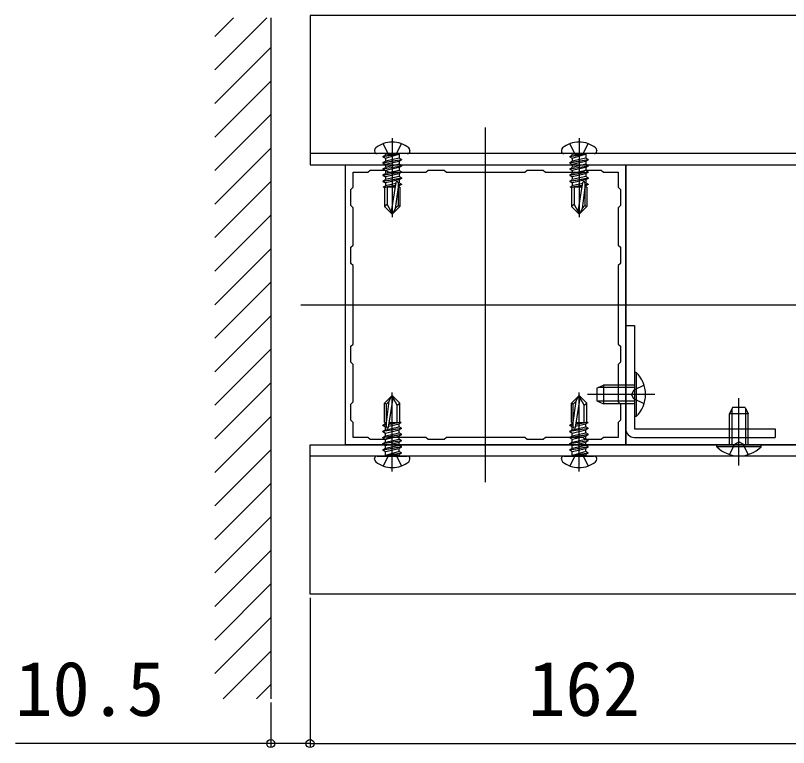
# Model space of a CAD drawing. Units: millimetres, scale not verified. Extents: x -875 to 875, y -1304 to 1297.
# Drawn here: x -103.3 to 103.6, y -1120.3 to -924.2 of the extents above; entities that cross this region are included whole.
import ezdxf
from ezdxf.enums import TextEntityAlignment as Align

# ---------------------------------------------------------------- set-up
doc = ezdxf.new("R2010")
doc.units = ezdxf.units.MM
doc.header["$LTSCALE"] = 8
for name, color, linetype in [('0-3_YKK_11', 7, 'Continuous'), ('0-4_YKK_12', 2, 'Continuous'), ('0-5_YKK_13', 4, 'Continuous'), ('0-7_YKK_D', 6, 'Continuous'), ('0-9_YSS_K', 3, 'Continuous')]:
    doc.layers.add(name, color=color, linetype=linetype)
doc.styles.add('ＭＳ ゴシック', font='')
doc.styles.get('ＭＳ ゴシック').set_extended_font_data('MS Gothic')

msp = doc.modelspace()

# ---------------------------------------------------------------- linework, layer by layer
at = {"layer": '0-3_YKK_11'}
msp.add_lwpolyline([(-15, -964.2), (60, -964.2), (60, -1039.2), (-15, -1039.2)], close=True, dxfattribs=at)
for points in [[(-3.5, -1037.2), (-4.1, -1037.8), (-8.4, -1037.8), (-9, -1037.2), (-13, -1037.2), (-13, -1033.2), (-13.6, -1032.6), (-13.6, -1028.3), (-13, -1027.7), (-13, -1017.7), (-13.6, -1017.1), (-13.6, -1012.8), (-13, -1012.2), (-13, -991.2), (-13.6, -990.6), (-13.6, -986.3), (-13, -985.7), (-13, -975.7), (-13.6, -975.1), (-13.6, -970.8), (-13, -970.2), (-13, -966.2), (-9, -966.2), (-8.4, -965.6), (-4.1, -965.6), (-3.5, -966.2), (6.5, -966.2), (7.1, -965.6), (11.4, -965.6), (12, -966.2)], [(12, -966.2), (33, -966.2), (33.6, -965.6), (37.9, -965.6), (38.5, -966.2), (48.5, -966.2), (49.1, -965.6), (53.4, -965.6), (54, -966.2), (58, -966.2), (58, -970.2), (58.6, -970.8), (58.6, -975.1), (58, -975.7), (58, -985.7), (58.6, -986.3), (58.6, -990.6), (58, -991.2), (58, -1012.2), (58.6, -1012.8), (58.6, -1017.1), (58, -1017.7), (58, -1027.7), (58.6, -1028.3), (58.6, -1032.6), (58, -1033.2), (58, -1037.2), (54, -1037.2), (53.4, -1037.8), (49.1, -1037.8), (48.5, -1037.2), (38.5, -1037.2), (37.9, -1037.8), (33.6, -1037.8), (33, -1037.2), (12, -1037.2), (11.4, -1037.8), (7.1, -1037.8), (6.5, -1037.2), (-3.5, -1037.2)]]:
    msp.add_lwpolyline(points, dxfattribs=at)
at = {"layer": '0-4_YKK_12'}
for p, q in [((22.5, -1049.2), (22.5, -954.2)), ((60, -964.2), (173, -964.2)), ((-27, -1001.7), (183, -1001.7))]:
    msp.add_line(p, q, dxfattribs=at)
msp.add_lwpolyline([(173, -1039.2), (60, -1039.2), (60, -964.2)], dxfattribs=at)
at = {"layer": '0-5_YKK_13'}
for p, q in [((-2.5, -957.1), (-2.5, -978.202)), ((47.5, -957.1), (47.5, -978.202)), ((-3.625, -961.2), (-4.95, -958.543)), ((-1.375, -961.2), (-0.05, -958.543)), ((46.375, -961.2), (45.05, -958.543)), ((48.625, -961.2), (49.95, -958.543)), ((137.5, -961.2), (-24.5, -961.2)), ((-7.235, -960.338), (-7.235, -960.5)), ((1.535, -961.2), (-6.535, -961.2)), ((-4.972, -961.963), (-0.734, -961.257)), ((-0.734, -961.375), (-4.972, -962.081)), ((-4.972, -961.963), (-4.324, -961.59)), ((-4.972, -961.963), (-4.972, -962.081)), ((-0.734, -961.257), (-4.324, -961.59)), ((-4.324, -962.455), (-0.734, -961.375)), ((-4.324, -961.4), (-4.324, -961.59)), ((-3.625, -961.2), (-2.5, -961.798)), ((-1.375, -961.2), (-2.5, -961.798)), ((-0.734, -961.257), (-0.734, -961.375)), ((-0.676, -961.4), (-0.676, -962.414)), ((2.235, -960.338), (2.235, -960.5)), ((42.765, -960.338), (42.765, -960.5)), ((51.535, -961.2), (43.465, -961.2)), ((45.028, -961.963), (49.266, -961.257)), ((49.266, -961.375), (45.028, -962.081)), ((45.028, -961.963), (45.676, -961.59)), ((45.028, -961.963), (45.028, -962.081)), ((49.266, -961.257), (45.676, -961.59)), ((45.676, -962.455), (49.266, -961.375)), ((45.676, -961.4), (45.676, -961.59)), ((46.375, -961.2), (47.5, -961.798)), ((48.625, -961.2), (47.5, -961.798)), ((49.266, -961.257), (49.266, -961.375)), ((49.324, -961.4), (49.324, -962.414)), ((52.235, -960.338), (52.235, -960.5)), ((-4.972, -963.611), (-0.028, -962.787)), ((-4.972, -963.611), (-4.324, -963.238)), ((-4.972, -963.611), (-4.972, -963.729)), ((-0.676, -962.414), (-4.324, -963.238)), ((-4.324, -962.455), (-4.324, -963.238)), ((-0.676, -963.279), (-4.324, -964.103)), ((-0.676, -964.061), (-4.324, -964.885)), ((-4.324, -964.103), (-4.324, -964.885)), ((-0.028, -962.787), (-0.676, -962.414)), ((-0.028, -962.905), (-0.676, -963.279)), ((-0.676, -963.279), (-0.676, -964.061)), ((-0.028, -964.435), (-0.676, -964.061)), ((-0.028, -962.787), (-0.028, -962.905)), ((45.028, -963.611), (49.972, -962.787)), ((45.028, -963.611), (45.676, -963.238)), ((45.028, -963.611), (45.028, -963.729)), ((49.324, -962.414), (45.676, -963.238)), ((45.676, -962.455), (45.676, -963.238)), ((49.324, -963.279), (45.676, -964.103)), ((49.324, -964.061), (45.676, -964.885)), ((45.676, -964.103), (45.676, -964.885)), ((49.972, -962.787), (49.324, -962.414)), ((49.972, -962.905), (49.324, -963.279)), ((49.324, -963.279), (49.324, -964.061)), ((49.972, -964.435), (49.324, -964.061)), ((49.972, -962.787), (49.972, -962.905)), ((-4.972, -965.259), (-0.028, -964.435)), ((-0.028, -964.553), (-4.972, -965.377)), ((-4.972, -965.259), (-4.324, -964.885)), ((-4.972, -965.259), (-4.972, -965.377)), ((-4.972, -965.377), (-4.324, -965.751)), ((-4.972, -966.907), (-0.028, -966.083)), ((-0.028, -966.201), (-4.972, -967.025)), ((-0.676, -964.927), (-4.324, -965.751)), ((-0.676, -965.709), (-4.324, -966.533)), ((-4.324, -965.751), (-4.324, -966.533)), ((-0.028, -964.553), (-0.676, -964.927)), ((-0.676, -964.927), (-0.676, -965.709)), ((-0.028, -966.083), (-0.676, -965.709)), ((-0.028, -966.201), (-0.676, -966.575)), ((-0.028, -964.435), (-0.028, -964.553)), ((-0.028, -966.083), (-0.028, -966.201)), ((45.028, -965.259), (49.972, -964.435)), ((49.972, -964.553), (45.028, -965.377)), ((45.028, -965.259), (45.676, -964.885)), ((45.028, -965.259), (45.028, -965.377)), ((45.028, -965.377), (45.676, -965.751)), ((45.028, -966.907), (49.972, -966.083)), ((49.972, -966.201), (45.028, -967.025)), ((49.324, -964.927), (45.676, -965.751)), ((49.324, -965.709), (45.676, -966.533)), ((45.676, -965.751), (45.676, -966.533)), ((49.972, -964.553), (49.324, -964.927)), ((49.324, -964.927), (49.324, -965.709)), ((49.972, -966.083), (49.324, -965.709)), ((49.972, -966.201), (49.324, -966.575)), ((49.972, -964.435), (49.972, -964.553)), ((49.972, -966.083), (49.972, -966.201)), ((-4.972, -966.907), (-4.324, -966.533)), ((-4.972, -966.907), (-4.972, -967.025)), ((-4.972, -967.025), (-4.324, -967.399)), ((-4.972, -968.555), (-0.028, -967.731)), ((-0.028, -967.849), (-4.972, -968.673)), ((-4.972, -968.555), (-4.324, -968.181)), ((-0.676, -966.575), (-4.324, -967.399)), ((-0.676, -967.357), (-4.324, -968.181)), ((-4.324, -967.399), (-4.324, -968.181)), ((-0.676, -968.222), (-4.324, -969.046)), ((-0.676, -966.575), (-0.676, -967.357)), ((-0.028, -967.731), (-0.676, -967.357)), ((-0.028, -967.849), (-0.676, -968.222)), ((-0.676, -968.222), (-0.676, -969.005)), ((-0.028, -967.731), (-0.028, -967.849)), ((45.028, -966.907), (45.676, -966.533)), ((45.028, -966.907), (45.028, -967.025)), ((45.028, -967.025), (45.676, -967.399)), ((45.028, -968.555), (49.972, -967.731)), ((49.972, -967.849), (45.028, -968.673)), ((45.028, -968.555), (45.676, -968.181)), ((49.324, -966.575), (45.676, -967.399)), ((49.324, -967.357), (45.676, -968.181)), ((45.676, -967.399), (45.676, -968.181)), ((49.324, -968.222), (45.676, -969.046)), ((49.324, -966.575), (49.324, -967.357)), ((49.972, -967.731), (49.324, -967.357)), ((49.972, -967.849), (49.324, -968.222)), ((49.324, -968.222), (49.324, -969.005)), ((49.972, -967.731), (49.972, -967.849)), ((-4.972, -968.555), (-4.972, -968.673)), ((-4.972, -968.673), (-4.324, -969.046)), ((-4.811, -970.176), (-1.649, -969.649)), ((-4.811, -970.11), (-4.324, -969.829)), ((-4.811, -970.176), (-4.811, -970.11)), ((-4.811, -970.176), (-4.55, -970.2)), ((-4.811, -970.176), (-4.811, -970.176)), ((-1.738, -970.2), (-4.55, -970.2)), ((-4.55, -970.2), (-4.55, -975.325)), ((-4.324, -969.046), (-4.324, -969.829)), ((-1.577, -969.209), (-4.324, -969.829)), ((-4.249, -970.2), (-1.668, -969.77)), ((-1.535, -968.947), (-2.789, -976.699)), ((-2.136, -970.2), (-1.723, -970.107)), ((-0.95, -970.2), (-1.707, -975.874)), ((-0.676, -969.005), (-0.95, -969.067)), ((-0.028, -969.379), (-0.95, -969.587)), ((-0.028, -969.497), (-0.95, -969.705)), ((-0.676, -969.87), (-0.95, -969.932)), ((-0.45, -970.2), (-0.95, -970.2)), ((-0.028, -969.379), (-0.676, -969.005)), ((-0.028, -969.497), (-0.676, -969.87)), ((-0.676, -970.2), (-0.676, -969.87)), ((-0.45, -970.2), (-0.45, -975.325)), ((-0.028, -969.379), (-0.028, -969.497)), ((45.028, -968.555), (45.028, -968.673)), ((45.028, -968.673), (45.676, -969.046)), ((45.189, -970.176), (48.351, -969.649)), ((45.189, -970.11), (45.676, -969.829)), ((45.189, -970.176), (45.189, -970.11)), ((45.189, -970.176), (45.45, -970.2)), ((45.189, -970.176), (45.189, -970.176)), ((48.262, -970.2), (45.45, -970.2)), ((45.45, -970.2), (45.45, -975.325)), ((45.676, -969.046), (45.676, -969.829)), ((48.423, -969.209), (45.676, -969.829)), ((45.751, -970.2), (48.332, -969.77)), ((48.465, -968.947), (47.211, -976.699)), ((47.864, -970.2), (48.277, -970.107)), ((49.05, -970.2), (48.293, -975.874)), ((49.324, -969.005), (49.05, -969.067)), ((49.972, -969.379), (49.05, -969.587)), ((49.972, -969.497), (49.05, -969.705)), ((49.324, -969.87), (49.05, -969.932)), ((49.55, -970.2), (49.05, -970.2)), ((49.972, -969.379), (49.324, -969.005)), ((49.972, -969.497), (49.324, -969.87)), ((49.324, -970.2), (49.324, -969.87)), ((49.55, -970.2), (49.55, -975.325)), ((49.972, -969.379), (49.972, -969.497)), ((-2.675, -977.2), (-4.55, -975.325)), ((-3.85, -974.862), (-2.5, -977.2)), ((-2.325, -977.2), (-0.45, -975.325)), ((-1.707, -975.874), (-2.325, -977.2)), ((-0.95, -975.118), (-0.45, -975.325)), ((47.325, -977.2), (45.45, -975.325)), ((46.15, -974.862), (47.5, -977.2)), ((47.675, -977.2), (49.55, -975.325)), ((48.293, -975.874), (47.675, -977.2)), ((49.05, -975.118), (49.55, -975.325)), ((-2.675, -977.2), (-2.325, -977.2)), ((47.325, -977.2), (47.675, -977.2)), ((60, -1007.2), (60, -1034.9)), ((60, -1007.2), (62.3, -1007.2)), ((62.3, -1007.2), (62.3, -1034.9)), ((62.809, -1019.8), (62.3, -1019.8)), ((62.3, -1019.8), (62.3, -1031.6)), ((52.3, -1024), (54, -1023.2)), ((52.3, -1024), (52.3, -1027.4)), ((62.3, -1023.854), (52.61, -1023.854)), ((-2.675, -1026.2), (-4.55, -1028.075)), ((-3.293, -1027.526), (-2.675, -1026.2)), ((-2.325, -1026.2), (-2.675, -1026.2)), ((-2.5, -1046.3), (-2.5, -1025.198)), ((-1.15, -1028.538), (-2.5, -1026.2)), ((-2.325, -1026.2), (-0.45, -1028.075)), ((47.325, -1026.2), (45.45, -1028.075)), ((46.707, -1027.526), (47.325, -1026.2)), ((47.675, -1026.2), (47.325, -1026.2)), ((47.5, -1046.3), (47.5, -1025.198)), ((48.85, -1028.538), (47.5, -1026.2)), ((47.675, -1026.2), (49.55, -1028.075)), ((67.8, -1025.7), (49.8, -1025.7)), ((-4.55, -1033.2), (-4.55, -1028.075)), ((-4.05, -1028.282), (-4.55, -1028.075)), ((-4.05, -1033.2), (-3.293, -1027.526)), ((-3.465, -1034.453), (-2.211, -1026.701)), ((-0.45, -1033.2), (-0.45, -1028.075)), ((45.45, -1033.2), (45.45, -1028.075)), ((45.95, -1028.282), (45.45, -1028.075)), ((45.95, -1033.2), (46.707, -1027.526)), ((46.535, -1034.453), (47.789, -1026.701)), ((49.55, -1033.2), (49.55, -1028.075)), ((52.3, -1027.4), (54, -1028.2)), ((62.3, -1027.546), (52.61, -1027.546)), ((62.3, -1028.2), (54, -1028.2)), ((90.3, -1044.7), (90.3, -1026.7)), ((88.6, -1029.2), (87.8, -1030.9)), ((88.454, -1039.2), (88.454, -1029.51)), ((92, -1029.2), (88.6, -1029.2)), ((92, -1029.2), (92.8, -1030.9)), ((92.146, -1039.2), (92.146, -1029.51)), ((87.8, -1039.2), (87.8, -1030.9)), ((-4.972, -1033.903), (-4.324, -1033.53)), ((-4.972, -1033.903), (-4.05, -1033.695)), ((-4.972, -1034.021), (-4.05, -1033.813)), ((-4.972, -1034.021), (-4.972, -1033.903)), ((-4.972, -1034.021), (-4.324, -1034.395)), ((-4.55, -1033.2), (-4.05, -1033.2)), ((-4.324, -1033.2), (-4.324, -1033.53)), ((-4.324, -1033.53), (-4.05, -1033.468)), ((-4.324, -1034.395), (-4.05, -1034.333)), ((-4.324, -1035.178), (-0.676, -1034.354)), ((-4.324, -1035.178), (-4.324, -1034.395)), ((-3.423, -1034.191), (-0.676, -1033.571)), ((-0.189, -1033.224), (-3.351, -1033.751)), ((-0.751, -1033.2), (-3.332, -1033.63)), ((-2.864, -1033.2), (-3.277, -1033.293)), ((-3.262, -1033.2), (-0.45, -1033.2)), ((-0.189, -1033.29), (-0.676, -1033.571)), ((-0.676, -1034.354), (-0.676, -1033.571)), ((-0.028, -1034.727), (-0.676, -1034.354)), ((-0.189, -1033.224), (-0.45, -1033.2)), ((-0.189, -1033.224), (-0.189, -1033.224)), ((-0.189, -1033.224), (-0.189, -1033.29)), ((45.028, -1033.903), (45.676, -1033.53)), ((45.028, -1033.903), (45.95, -1033.695)), ((45.028, -1034.021), (45.95, -1033.813)), ((45.028, -1034.021), (45.028, -1033.903)), ((45.028, -1034.021), (45.676, -1034.395)), ((45.45, -1033.2), (45.95, -1033.2)), ((45.676, -1033.2), (45.676, -1033.53)), ((45.676, -1033.53), (45.95, -1033.468)), ((45.676, -1034.395), (45.95, -1034.333)), ((45.676, -1035.178), (49.324, -1034.354)), ((45.676, -1035.178), (45.676, -1034.395)), ((46.577, -1034.191), (49.324, -1033.571)), ((49.811, -1033.224), (46.649, -1033.751)), ((49.249, -1033.2), (46.668, -1033.63)), ((47.136, -1033.2), (46.723, -1033.293)), ((46.738, -1033.2), (49.55, -1033.2)), ((49.811, -1033.29), (49.324, -1033.571)), ((49.324, -1034.354), (49.324, -1033.571)), ((49.972, -1034.727), (49.324, -1034.354)), ((49.811, -1033.224), (49.55, -1033.2)), ((49.811, -1033.224), (49.811, -1033.224)), ((49.811, -1033.224), (49.811, -1033.29)), ((-4.972, -1035.551), (-0.028, -1034.727)), ((-0.028, -1034.845), (-4.972, -1035.669)), ((-4.972, -1035.551), (-4.324, -1035.178)), ((-4.972, -1035.669), (-4.972, -1035.551)), ((-4.972, -1035.669), (-4.324, -1036.043)), ((-4.972, -1037.199), (-0.028, -1036.375)), ((-0.028, -1036.493), (-4.972, -1037.317)), ((-4.324, -1036.043), (-0.676, -1035.219)), ((-4.324, -1036.825), (-0.676, -1036.001)), ((-4.324, -1036.825), (-4.324, -1036.043)), ((-0.028, -1034.845), (-0.676, -1035.219)), ((-0.676, -1036.001), (-0.676, -1035.219)), ((-0.028, -1036.375), (-0.676, -1036.001)), ((-0.028, -1036.493), (-0.676, -1036.867)), ((-0.028, -1034.845), (-0.028, -1034.727)), ((-0.028, -1036.493), (-0.028, -1036.375)), ((45.028, -1035.551), (49.972, -1034.727)), ((49.972, -1034.845), (45.028, -1035.669)), ((45.028, -1035.551), (45.676, -1035.178)), ((45.028, -1035.669), (45.028, -1035.551)), ((45.028, -1035.669), (45.676, -1036.043)), ((45.028, -1037.199), (49.972, -1036.375)), ((49.972, -1036.493), (45.028, -1037.317)), ((45.676, -1036.043), (49.324, -1035.219)), ((45.676, -1036.825), (49.324, -1036.001)), ((45.676, -1036.825), (45.676, -1036.043)), ((49.972, -1034.845), (49.324, -1035.219)), ((49.324, -1036.001), (49.324, -1035.219)), ((49.972, -1036.375), (49.324, -1036.001)), ((49.972, -1036.493), (49.324, -1036.867)), ((49.972, -1034.845), (49.972, -1034.727)), ((49.972, -1036.493), (49.972, -1036.375)), ((-4.972, -1037.199), (-4.324, -1036.825)), ((-4.972, -1037.317), (-4.972, -1037.199)), ((-4.972, -1037.317), (-4.324, -1037.691)), ((-4.972, -1038.847), (-0.028, -1038.023)), ((-0.028, -1038.141), (-4.972, -1038.965)), ((-4.972, -1038.847), (-4.324, -1038.473)), ((-4.324, -1037.691), (-0.676, -1036.867)), ((-4.324, -1038.473), (-0.676, -1037.649)), ((-4.324, -1038.473), (-4.324, -1037.691)), ((-4.324, -1039.339), (-0.676, -1038.515)), ((-0.676, -1037.649), (-0.676, -1036.867)), ((-0.028, -1038.023), (-0.676, -1037.649)), ((-0.028, -1038.141), (-0.676, -1038.515)), ((-0.676, -1039.297), (-0.676, -1038.515)), ((-0.028, -1038.141), (-0.028, -1038.023)), ((45.028, -1037.199), (45.676, -1036.825)), ((45.028, -1037.317), (45.028, -1037.199)), ((45.028, -1037.317), (45.676, -1037.691)), ((45.028, -1038.847), (49.972, -1038.023)), ((49.972, -1038.141), (45.028, -1038.965)), ((45.028, -1038.847), (45.676, -1038.473)), ((45.676, -1037.691), (49.324, -1036.867)), ((45.676, -1038.473), (49.324, -1037.649)), ((45.676, -1038.473), (45.676, -1037.691)), ((45.676, -1039.339), (49.324, -1038.515)), ((49.324, -1037.649), (49.324, -1036.867)), ((49.972, -1038.023), (49.324, -1037.649)), ((49.972, -1038.141), (49.324, -1038.515)), ((49.324, -1039.297), (49.324, -1038.515)), ((49.972, -1038.141), (49.972, -1038.023)), ((62.3, -1037.2), (100, -1037.2)), ((-4.972, -1038.965), (-4.972, -1038.847)), ((-4.972, -1038.965), (-4.324, -1039.339)), ((-0.028, -1039.789), (-4.972, -1040.613)), ((-4.972, -1040.495), (-4.324, -1040.121)), ((-4.972, -1040.613), (-4.972, -1040.495)), ((-4.972, -1040.613), (-4.324, -1040.986)), ((-4.324, -1040.121), (-0.676, -1039.297)), ((-4.324, -1040.121), (-4.324, -1039.339)), ((-4.324, -1040.986), (-0.676, -1040.162)), ((-0.028, -1039.789), (-0.676, -1040.162)), ((-0.676, -1040.945), (-0.676, -1040.162)), ((-0.028, -1039.789), (-0.028, -1039.671)), ((45.028, -1038.965), (45.028, -1038.847)), ((45.028, -1038.965), (45.676, -1039.339)), ((49.972, -1039.789), (45.028, -1040.613)), ((45.028, -1040.495), (45.676, -1040.121)), ((45.028, -1040.613), (45.028, -1040.495)), ((45.028, -1040.613), (45.676, -1040.986)), ((45.676, -1040.121), (49.324, -1039.297)), ((45.676, -1040.121), (45.676, -1039.339)), ((45.676, -1040.986), (49.324, -1040.162)), ((49.972, -1039.789), (49.324, -1040.162)), ((49.324, -1040.945), (49.324, -1040.162)), ((49.972, -1039.789), (49.972, -1039.671)), ((96.2, -1039.2), (84.4, -1039.2)), ((96.2, -1039.709), (96.2, -1039.2)), ((137.5, -1042.2), (-24.5, -1042.2)), ((-6.535, -1042.2), (1.535, -1042.2)), ((-3.625, -1042.2), (-4.95, -1044.857)), ((-4.324, -1042), (-4.324, -1040.986)), ((-0.676, -1040.945), (-4.266, -1042.025)), ((-4.266, -1042.025), (-0.028, -1041.319)), ((-0.028, -1041.437), (-4.266, -1042.143)), ((-4.266, -1042.143), (-0.676, -1041.81)), ((-4.266, -1042.143), (-4.266, -1042.025)), ((-3.625, -1042.2), (-2.5, -1041.602)), ((-1.375, -1042.2), (-2.5, -1041.602)), ((-1.375, -1042.2), (-0.05, -1044.857)), ((-0.028, -1041.437), (-0.676, -1041.81)), ((-0.676, -1042), (-0.676, -1041.81)), ((-0.028, -1041.437), (-0.028, -1041.319)), ((43.465, -1042.2), (51.535, -1042.2)), ((46.375, -1042.2), (45.05, -1044.857)), ((45.676, -1042), (45.676, -1040.986)), ((49.324, -1040.945), (45.734, -1042.025)), ((45.734, -1042.025), (49.972, -1041.319)), ((49.972, -1041.437), (45.734, -1042.143)), ((45.734, -1042.143), (49.324, -1041.81)), ((45.734, -1042.143), (45.734, -1042.025)), ((46.375, -1042.2), (47.5, -1041.602)), ((48.625, -1042.2), (47.5, -1041.602)), ((48.625, -1042.2), (49.95, -1044.857)), ((49.972, -1041.437), (49.324, -1041.81)), ((49.324, -1042), (49.324, -1041.81)), ((49.972, -1041.437), (49.972, -1041.319)), ((-7.235, -1043.062), (-7.235, -1042.9)), ((2.235, -1043.062), (2.235, -1042.9)), ((42.765, -1043.062), (42.765, -1042.9)), ((52.235, -1043.062), (52.235, -1042.9))]:
    msp.add_line(p, q, dxfattribs=at)
for points in [[(-24.5, -964.2), (137.5, -964.2), (137.5, -924.2), (-24.5, -924.2)], [(-24.5, -1039.2), (137.5, -1039.2), (137.5, -1079.2), (-24.5, -1079.2)]]:
    msp.add_lwpolyline(points, close=True, dxfattribs=at)
for points in [[(-4.972, -961.963), (-4.972, -962.081), (-4.324, -962.455)], [(45.028, -961.963), (45.028, -962.081), (45.676, -962.455)], [(-0.028, -962.905), (-4.972, -963.729), (-4.324, -964.103)], [(49.972, -962.905), (45.028, -963.729), (45.676, -964.103)], [(-3.85, -970.2), (-3.85, -974.862), (-4.55, -975.325)], [(-0.95, -968.994), (-0.95, -975.118), (-1.707, -975.874)], [(46.15, -970.2), (46.15, -974.862), (45.45, -975.325)], [(49.05, -968.994), (49.05, -975.118), (48.293, -975.874)], [(62.809, -1019.8), (62.809, -1031.6), (62.3, -1031.6)], [(62.3, -1023.2), (54, -1023.2), (54, -1028.2)], [(64.911, -1023.2), (62.133, -1024.555), (61.524, -1025.7)], [(64.911, -1028.2), (62.133, -1026.845), (61.524, -1025.7)], [(-4.05, -1034.406), (-4.05, -1028.282), (-3.293, -1027.526)], [(-1.15, -1033.2), (-1.15, -1028.538), (-0.45, -1028.075)], [(45.95, -1034.406), (45.95, -1028.282), (46.707, -1027.526)], [(48.85, -1033.2), (48.85, -1028.538), (49.55, -1028.075)], [(92.8, -1039.2), (92.8, -1030.9), (87.8, -1030.9)], [(62.3, -1034.9), (100, -1034.9), (100, -1037.2)], [(87.8, -1041.811), (89.155, -1039.033), (90.3, -1038.424)], [(92.8, -1041.811), (91.445, -1039.033), (90.3, -1038.424)], [(-4.972, -1040.495), (-0.028, -1039.671), (-0.676, -1039.297)], [(45.028, -1040.495), (49.972, -1039.671), (49.324, -1039.297)], [(96.2, -1039.709), (84.4, -1039.709), (84.4, -1039.2)], [(-0.028, -1041.437), (-0.028, -1041.319), (-0.676, -1040.945)], [(49.972, -1041.437), (49.972, -1041.319), (49.324, -1040.945)]]:
    msp.add_lwpolyline(points, dxfattribs=at)
for centre, radius, start, end in [((-6.373, -960.338), 0.862, 129.12355, 180), ((-2.5, -965.1), 7, 90, 129.12355), ((-2.5, -965.1), 7, 50.87645, 90), ((1.373, -960.338), 0.862, 0, 50.87645), ((43.627, -960.338), 0.862, 129.12355, 180), ((47.5, -965.1), 7, 90, 129.12355), ((47.5, -965.1), 7, 50.87645, 90), ((51.373, -960.338), 0.862, 0, 50.87645), ((-6.535, -960.5), 0.7, 180, 270), ((-4.524, -961.4), 0.2, 0, 90), ((-0.476, -961.4), 0.2, 90, 180), ((1.535, -960.5), 0.7, 270, 0), ((43.465, -960.5), 0.7, 180, 270), ((45.476, -961.4), 0.2, 0, 90), ((49.524, -961.4), 0.2, 90, 180), ((51.535, -960.5), 0.7, 270, 0), ((-1.244, -968.994), 0.294, 90, 170.8071), ((-1.244, -968.994), 0.294, 0, 90), ((48.756, -968.994), 0.294, 90, 170.8071), ((48.756, -968.994), 0.294, 0, 90), ((57.068, -1025.7), 8.232, 314.2189, 45.7811), ((-3.756, -1034.406), 0.294, 180, 270), ((-3.756, -1034.406), 0.294, 270, 350.8071), ((46.244, -1034.406), 0.294, 180, 270), ((46.244, -1034.406), 0.294, 270, 350.8071), ((62.3, -1034.9), 2.3, 180, 270), ((90.3, -1033.968), 8.232, 224.2189, 315.7811), ((-6.535, -1042.9), 0.7, 90, 180), ((-4.524, -1042), 0.2, 270, 0), ((-0.476, -1042), 0.2, 180, 270), ((1.535, -1042.9), 0.7, 0, 90), ((43.465, -1042.9), 0.7, 90, 180), ((45.476, -1042), 0.2, 270, 0), ((49.524, -1042), 0.2, 180, 270), ((51.535, -1042.9), 0.7, 0, 90), ((-6.373, -1043.062), 0.862, 180, 230.87645), ((-2.5, -1038.3), 7, 230.87645, 270), ((-2.5, -1038.3), 7, 270, 309.12355), ((1.373, -1043.062), 0.862, 309.12355, 0), ((43.627, -1043.062), 0.862, 180, 230.87645), ((47.5, -1038.3), 7, 230.87645, 270), ((47.5, -1038.3), 7, 270, 309.12355), ((51.373, -1043.062), 0.862, 309.12355, 0)]:
    msp.add_arc(centre, radius, start, end, dxfattribs=at)
at = {"layer": '0-7_YKK_D'}
for p, q in [((-24.5, -1080.2), (-24.5, -1120.2)), ((-24.5, -1080.2), (-24.5, -1120.2)), ((-35, -1108.2), (-35, -1120.2)), ((-24.5, -1119.2), (137.5, -1119.2))]:
    msp.add_line(p, q, dxfattribs=at)
msp.add_lwpolyline([(-24.5, -1119.2), (-35, -1119.2), (-103.336, -1119.2)], dxfattribs=at)
for centre in [(-35, -1119.2), (-24.5, -1119.2), (-24.5, -1119.2)]:
    msp.add_circle(centre, 1.075, dxfattribs=at)
at = {"layer": '0-9_YSS_K'}
for p, q in [((-50, -929.828), (-44.997, -924.825)), ((-50, -938.808), (-36.017, -924.825)), ((-35, -924.825), (-35, -1107.2)), ((-50, -947.788), (-35, -932.788)), ((-50, -956.768), (-35, -941.768)), ((-50, -965.749), (-35, -950.749)), ((-50, -974.729), (-35, -959.729)), ((-50, -983.709), (-35, -968.709)), ((-50, -992.69), (-35, -977.69)), ((-50, -1001.67), (-35, -986.67)), ((-50, -1010.65), (-35, -995.65)), ((-50, -1019.63), (-35, -1004.63)), ((-50, -1028.611), (-35, -1013.611)), ((-50, -1037.591), (-35, -1022.591)), ((-50, -1046.571), (-35, -1031.571)), ((-50, -1055.551), (-35, -1040.551)), ((-50, -1064.532), (-35, -1049.532)), ((-50, -1073.512), (-35, -1058.512)), ((-50, -1082.492), (-35, -1067.492)), ((-50, -1091.472), (-35, -1076.472)), ((-50, -1100.453), (-35, -1085.453)), ((-47.767, -1107.2), (-35, -1094.433)), ((-38.787, -1107.2), (-35, -1103.413))]:
    msp.add_line(p, q, dxfattribs=at)

# ---------------------------------------------------------------- texts
at = {"layer": '0-7_YKK_D', "style": 'ＭＳ ゴシック'}
for s, p in [('10.5', (-103.404, -1116.2)), ('162', (33.886, -1116.2))]:
    msp.add_text(s, height=14.66, dxfattribs=at).set_placement(p, align=Align.BOTTOM_LEFT)

doc.saveas('drawing.dxf')
